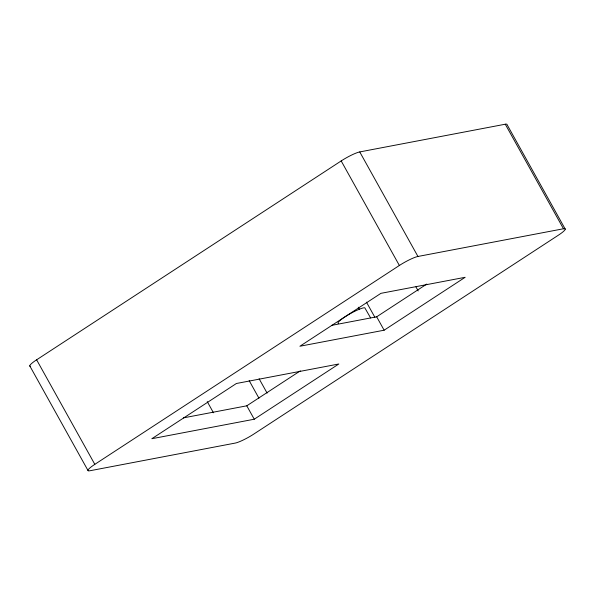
<?xml version="1.0" encoding="UTF-8"?>
<svg xmlns="http://www.w3.org/2000/svg" width="595" height="595" viewBox="0 0 595 595"><rect width="100%" height="100%" fill="white"/><g stroke="black" fill="none" stroke-linecap="round" stroke-linejoin="round"><path stroke-width="0.89" d="M30.196 366.312A15.522 2.373 -29.1 0 1 36.622 359.804L341.188 160.933A15.522 2.373 -29.1 0 1 359.752 151.926L505.274 124.214A15.522 2.373 -29.1 0 1 507.059 124.608L565.25 229.149M563.465 228.763A15.522 2.373 -29.1 0 1 558.378 235.196L253.812 434.067A15.522 2.373 -29.1 0 1 235.248 443.074L89.726 470.786A15.522 2.373 -29.1 0 1 94.813 464.345L399.371 265.474A15.522 2.373 -29.1 0 1 417.943 256.467L563.465 228.763L505.274 124.214M331.393 325.42L376.672 316.8L426.823 284.046M183.357 417.891L246.791 405.812L300.326 370.856M384.132 330.203L465.149 277.3L380.934 293.335L299.917 346.238L384.132 330.203L376.672 316.8M254.251 419.215L338.823 363.991L236.408 383.492L151.844 438.716L254.251 419.215L246.791 405.812M359.752 151.926L417.943 256.467M415.935 286.894L418.181 290.94M341.188 160.933L399.371 265.474M366.438 302.126L374.88 317.299M370.618 317.931L364.802 307.816A15.522 2.373 -29.1 0 0 348.187 314.852A15.522 2.373 -29.1 0 0 338.466 323.405M358.279 307.213L359.611 309.608M259.108 378.74L267.11 393.109M249.171 380.629L258.944 398.196M207.253 401.618L213.471 412.796M36.622 359.804L94.813 464.345M29.75 365.851L87.941 470.392"/></g></svg>
